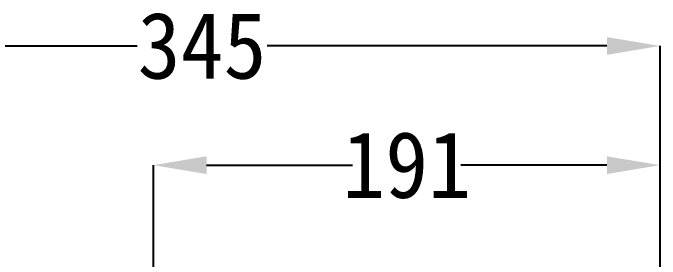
# Model space of a CAD drawing. Header units: millimetres. Extents: x -6 to 705, y -10 to 538.
# Drawn here: x 605.43 to 654.14, y 459.91 to 478.41 of the extents above; entities that cross this region are included whole.
import ezdxf

# ---------------------------------------------------------------- set-up
doc = ezdxf.new("R2010")
doc.units = ezdxf.units.MM
doc.layers.add('\\M+5B1EA\\M+5D7A2\\M+5B2E3', color=7, linetype='Continuous', lineweight=25)
doc.styles.get("Standard").update_dxf_attribs({"font": 'GulimChe.ttf'})

msp = doc.modelspace()

# ---------------------------------------------------------------- linework, layer by layer
at = {"layer": '\\M+5B1EA\\M+5D7A2\\M+5B2E3', "lineweight": -3}
for p, q in [((589.189, 475.926), (614.771, 475.926)), ((650.137, 475.926), (624.554, 475.926)), ((654.137, 435.139), (654.137, 475.926)), ((615.997, 443.484), (615.997, 466.964)), ((619.997, 466.964), (630.986, 466.964)), ((650.137, 466.964), (639.147, 466.964)), ((654.137, 435.139), (654.137, 466.964))]:
    msp.add_line(p, q, dxfattribs=at)
at = {"layer": '\\M+5B1EA\\M+5D7A2\\M+5B2E3'}
for points in [[(650.137, 476.593), (650.137, 475.259), (654.137, 475.926)], [(619.997, 467.631), (619.997, 466.298), (615.997, 466.964)], [(650.137, 467.631), (650.137, 466.298), (654.137, 466.964)]]:
    msp.add_solid(points, dxfattribs=at)

# ---------------------------------------------------------------- texts
at = {"layer": '\\M+5B1EA\\M+5D7A2\\M+5B2E3', "lineweight": -3, "char_height": 5, "attachment_point": 5}
for s, insert in [('\\A1;345', (619.663, 475.926)), ('\\A1;191', (635.067, 466.964))]:
    msp.add_mtext(s, dxfattribs=dict(at, insert=insert))

doc.saveas('drawing.dxf')
